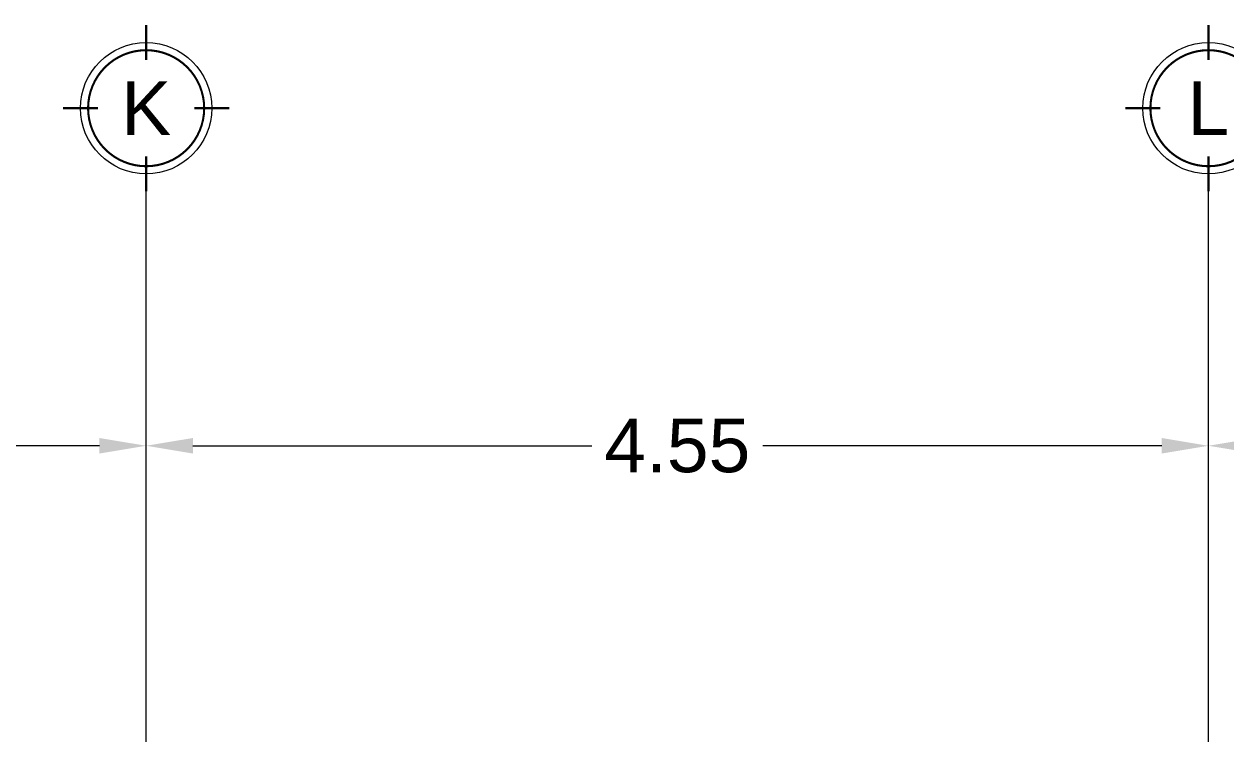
# Model space of a CAD drawing. Header units: metres. Extents: x 14 to 161, y 5 to 309.
# Drawn here: x 118.3 to 123.45, y 80.95 to 83.99 of the extents above; entities that cross this region are included whole.
import ezdxf
from ezdxf.enums import TextEntityAlignment as Align

# ---------------------------------------------------------------- set-up
doc = ezdxf.new("R2010")
doc.units = ezdxf.units.M
doc.header["$PDMODE"] = 35
doc.linetypes.add('CENTRO2', pattern=[0.9, 0.6, -0.1, 0.1, -0.1])
doc.layers.add('E-Burbuja eje', color=5, linetype='Continuous', lineweight=15)
doc.layers.add('E-Ejes', color=1, linetype='CENTRO2', lineweight=9)
doc.layers.add('E-Cotas', color=2, linetype='Continuous')
doc.styles.add('ARIAL', font='arial.ttf')
doc.styles.add('General', font='arial.ttf', dxfattribs={"height": 2.3})
doc.dimstyles.new('Generales', dxfattribs={"dimscale": 0, "dimtxt": 2.3, "dimasz": 2, "dimexe": 1.25, "dimexo": 0.625, "dimtad": 0, "dimtih": 1, "dimtoh": 1, "dimzin": 1, "dimdsep": 46, "dimtxsty": 'General', "dimcen": 2, "dimclrd": 2, "dimclre": 2, "dimclrt": 3, "dimadec": 0, "dimazin": 0, "dimtfac": 1, "dimtmove": 0, "dimatfit": 3, "dimfxl": 1, "dimlwd": 13, "dimlwe": 13, "dimarcsym": 0})

# ---------------------------------------------------------------- blocks, each defined once
blk = doc.blocks.new('k-burb-colmn')
at = {"const_width": 0.00024}
for points in [[(0, 0.0055), (0, 0.0095)], [(0, 0.0055), (0, 0.0095)], [(-0.0055, 0), (-0.0095, 0)], [(-0.0055, 0), (-0.0095, 0)], [(0.0055, 0), (0.0095, 0)], [(0.0055, 0), (0.0095, 0)], [(0, -0.0055), (0, -0.0095)], [(0, -0.0055), (0, -0.0095)]]:
    blk.add_lwpolyline(points, dxfattribs=at)
blk.add_lwpolyline([(-0.00663, 0, 1), (0.00663, 0, 1)], format="xyb", close=True, dxfattribs=at)
blk.add_lwpolyline([(-0.00663, 0, 1), (0.00663, 0, 1)], format="xyb", close=True, dxfattribs=at)
at = {"linetype": 'Continuous'}
blk.add_circle((0, 0), 0.0075, dxfattribs=at)
blk.add_circle((0, 0), 0.0075, dxfattribs=at)
at = {"color": 2, "style": 'ARIAL'}
blk.add_attdef('NUM', text='', height=0.023, dxfattribs=at).set_placement((0.00124, 0.00008), align=Align.MIDDLE_CENTER)
blk = doc.blocks.new('*D967')
at = {"layer": 'Defpoints', "color": 0, "ltscale": 0.5, "transparency": 16777216}
for p in [(118.8214, 82.1815), (115.5214, 81.4243), (118.8214, 81.4243)]:
    blk.add_point(p, dxfattribs=at)
at = {"layer": 'E-Cotas', "color": 2, "linetype": 'Continuous', "lineweight": 13, "ltscale": 0.5, "transparency": 16777216}
for p, q in [((115.5214, 81.4868), (115.5214, 82.3065)), ((118.8214, 81.4868), (118.8214, 82.3065)), ((115.7214, 82.1815), (116.8106, 82.1815)), ((118.6214, 82.1815), (117.5321, 82.1815))]:
    blk.add_line(p, q, dxfattribs=at)
at = {"layer": 'E-Cotas', "color": 2, "ltscale": 0.5, "transparency": 16777216}
for points in [[(115.7214, 82.2148), (115.7214, 82.1482), (115.5214, 82.1815)], [(118.6214, 82.2148), (118.6214, 82.1482), (118.8214, 82.1815)]]:
    blk.add_solid(points, dxfattribs=at)
at = {"layer": 'E-Cotas', "color": 3, "ltscale": 0.5, "transparency": 16777216, "insert": (117.1714, 82.1815), "char_height": 0.23, "attachment_point": 5, "style": 'General'}
blk.add_mtext('3.30', dxfattribs=at)
blk = doc.blocks.new('*D968')
at = {"layer": 'Defpoints', "color": 0, "ltscale": 0.5, "transparency": 16777216}
for p in [(123.3714, 82.1815), (118.8214, 81.4243), (123.3714, 81.4243)]:
    blk.add_point(p, dxfattribs=at)
at = {"layer": 'E-Cotas', "color": 2, "linetype": 'Continuous', "lineweight": 13, "ltscale": 0.5, "transparency": 16777216}
for p, q in [((118.8214, 81.4868), (118.8214, 82.3065)), ((123.3714, 81.4868), (123.3714, 82.3065)), ((119.0214, 82.1815), (120.7297, 82.1815)), ((123.1714, 82.1815), (121.4631, 82.1815))]:
    blk.add_line(p, q, dxfattribs=at)
at = {"layer": 'E-Cotas', "color": 2, "ltscale": 0.5, "transparency": 16777216}
for points in [[(119.0214, 82.2148), (119.0214, 82.1482), (118.8214, 82.1815)], [(123.1714, 82.2148), (123.1714, 82.1482), (123.3714, 82.1815)]]:
    blk.add_solid(points, dxfattribs=at)
at = {"layer": 'E-Cotas', "color": 3, "ltscale": 0.5, "transparency": 16777216, "insert": (121.0964, 82.1815), "char_height": 0.23, "attachment_point": 5, "style": 'General'}
blk.add_mtext('4.55', dxfattribs=at)
blk = doc.blocks.new('*D969')
at = {"layer": 'Defpoints', "color": 0, "ltscale": 0.5, "transparency": 16777216}
for p in [(126.0714, 82.1815), (123.3714, 81.4243), (126.0714, 81.4243)]:
    blk.add_point(p, dxfattribs=at)
at = {"layer": 'E-Cotas', "color": 2, "linetype": 'Continuous', "lineweight": 13, "ltscale": 0.5, "transparency": 16777216}
for p, q in [((123.3714, 81.4868), (123.3714, 82.3065)), ((126.0714, 81.4868), (126.0714, 82.3065)), ((123.5714, 82.1815), (124.3586, 82.1815)), ((125.8714, 82.1815), (125.0842, 82.1815))]:
    blk.add_line(p, q, dxfattribs=at)
at = {"layer": 'E-Cotas', "color": 2, "ltscale": 0.5, "transparency": 16777216}
for points in [[(123.5714, 82.2148), (123.5714, 82.1482), (123.3714, 82.1815)], [(125.8714, 82.2148), (125.8714, 82.1482), (126.0714, 82.1815)]]:
    blk.add_solid(points, dxfattribs=at)
at = {"layer": 'E-Cotas', "color": 3, "ltscale": 0.5, "transparency": 16777216, "insert": (124.7214, 82.1815), "char_height": 0.23, "attachment_point": 5, "style": 'General'}
blk.add_mtext('2.70', dxfattribs=at)

msp = doc.modelspace()

# ---------------------------------------------------------------- linework, layer by layer
at = {"layer": 'E-Ejes', "ltscale": 20}
for points in [[(118.82138, 71.66684), (118.82138, 83.27179)], [(123.37138, 71.66684), (123.37138, 83.27179)]]:
    msp.add_lwpolyline(points, dxfattribs=at)

# ---------------------------------------------------------------- block references
at = {"layer": 'E-Burbuja eje', "linetype": 'ByBlock'}
ref = msp.add_blockref('k-burb-colmn', (118.82138, 83.62804), dxfattribs=dict(at, xscale=37.49999999999999, yscale=37.49999999999999, zscale=37.49999999999999))
ref.add_attrib('NUM', 'K', dxfattribs={"layer": '0', "color": 2, "height": 0.23, "style": 'ARIAL'}).set_placement((118.82138, 83.62804), align=Align.MIDDLE_CENTER)
ref = msp.add_blockref('k-burb-colmn', (123.37138, 83.62804), dxfattribs=dict(at, xscale=37.49999999999999, yscale=37.49999999999999, zscale=37.49999999999999))
ref.add_attrib('NUM', 'L', dxfattribs={"layer": '0', "color": 2, "height": 0.23, "style": 'ARIAL'}).set_placement((123.37138, 83.62804), align=Align.MIDDLE_CENTER)

# ---------------------------------------------------------------- dimensions: what is measured, and where the dimension line sits
at = {"layer": 'E-Cotas', "ltscale": 0.5}
for base, p1, p2, picture, middle in [((118.82138, 82.1815), (115.52138, 81.42428), (118.82138, 81.42428), '*D967', (117.17138, 82.1815)), ((123.37138, 82.1815), (118.82138, 81.42428), (123.37138, 81.42428), '*D968', (121.09638, 82.1815)), ((126.07138, 82.1815), (123.37138, 81.42428), (126.07138, 81.42428), '*D969', (124.72138, 82.1815))]:
    dim = msp.add_linear_dim(base=base, p1=p1, p2=p2, dimstyle='Generales', dxfattribs=at)
    dim.commit()
    dim.dimension.update_dxf_attribs({"geometry": picture, "text_midpoint": middle})

doc.saveas('drawing.dxf')
